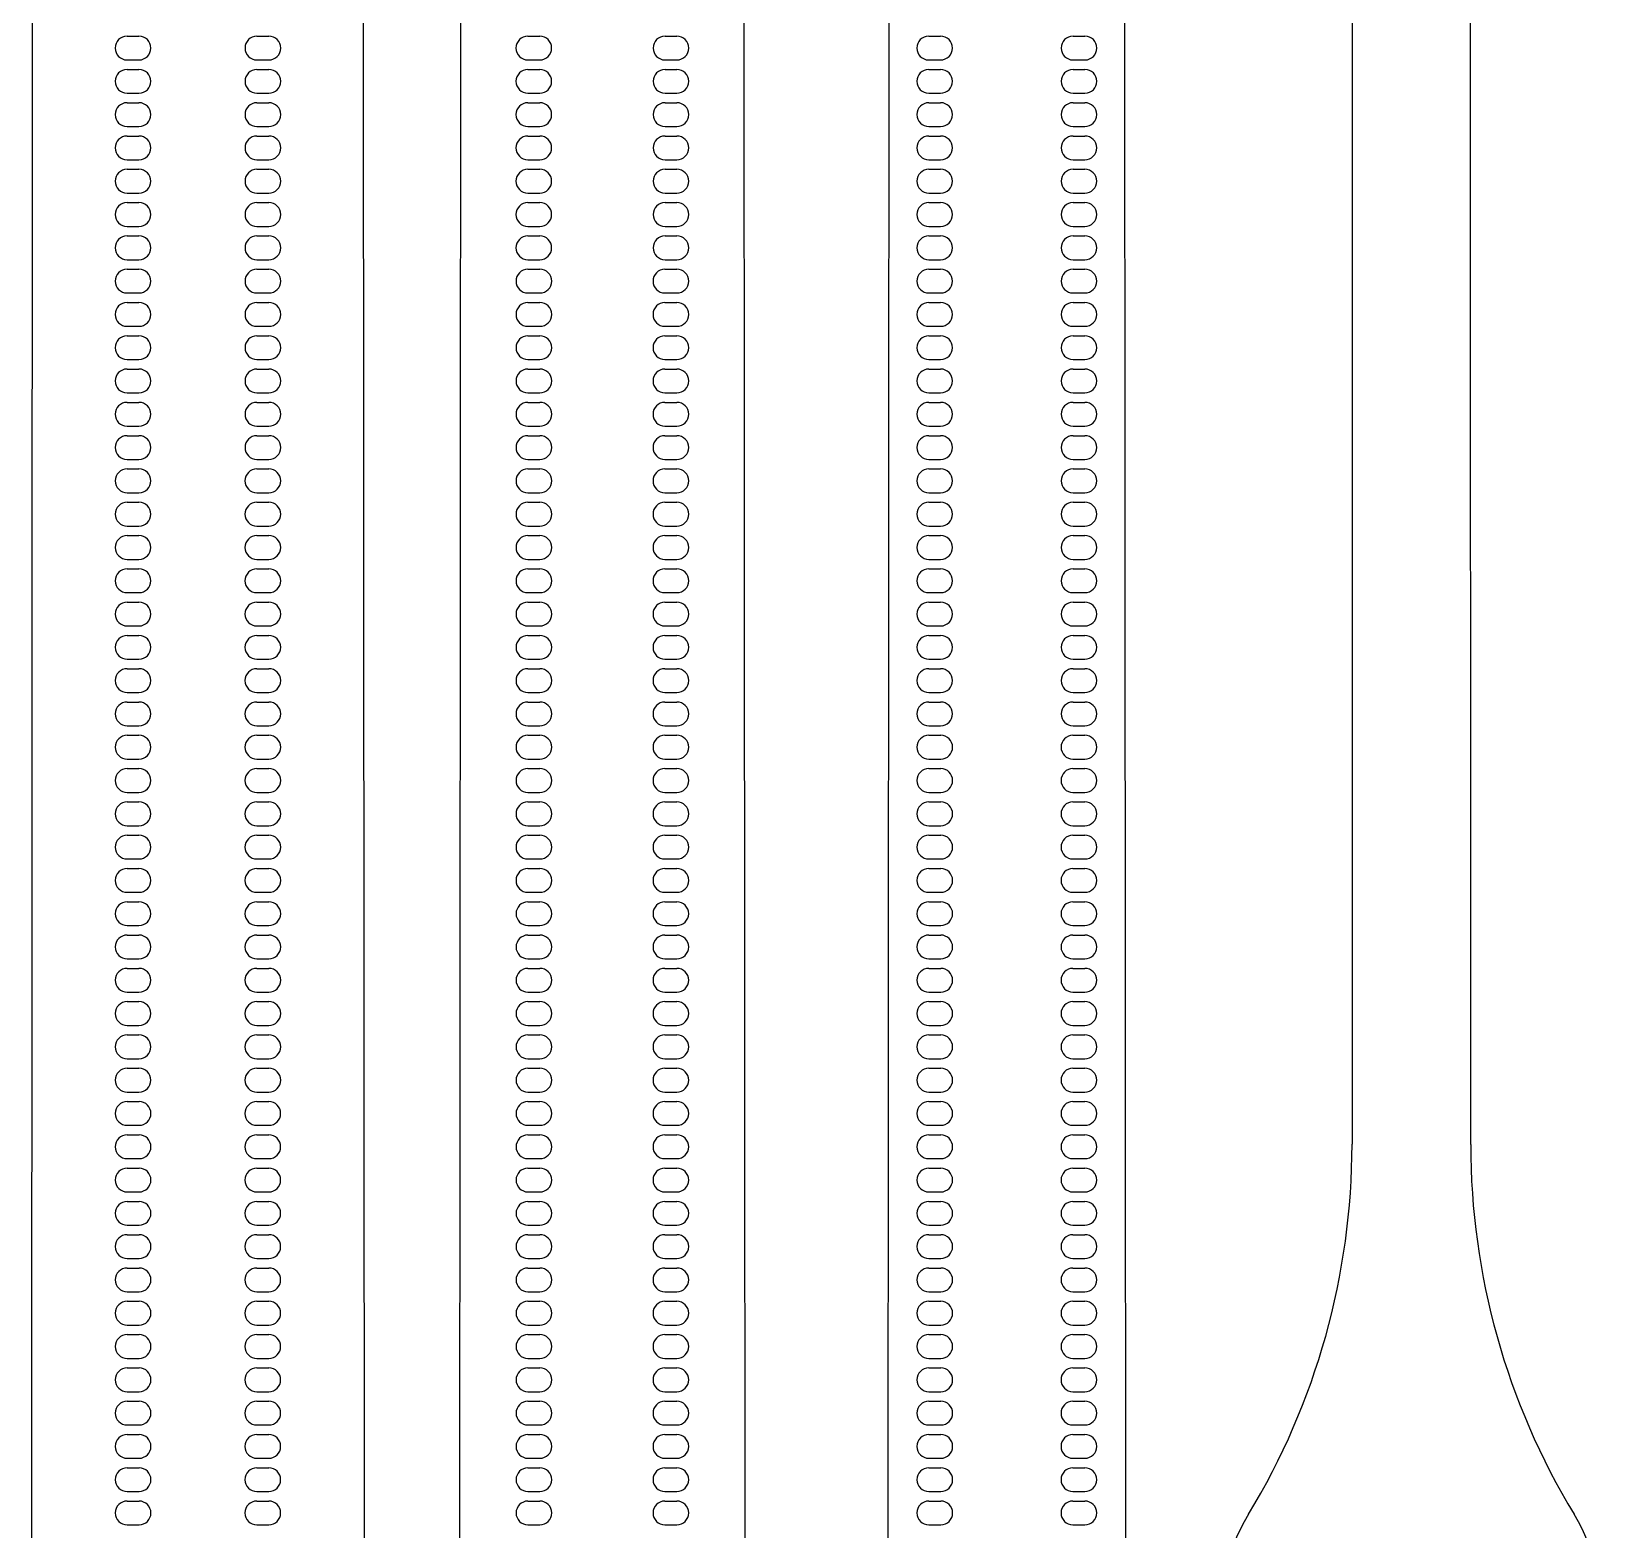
# Model space of a CAD drawing. Header units: millimetres. Extents: x -12.5 to 12.5, y -37.5 to 37.5.
# Drawn here: x -2.9 to 0.4, y -24.825 to -21.675 of the extents above; entities that cross this region are included whole.
import ezdxf

# ---------------------------------------------------------------- set-up
doc = ezdxf.new("R2010")
doc.units = ezdxf.units.MM

msp = doc.modelspace()

# ---------------------------------------------------------------- linework, layer by layer
at = {"color": 7, "linetype": 'Continuous'}
for p, q in [((-2.875, 24), (-2.9, -25)), ((-2.2, -25), (-2.225, 24)), ((-1.975, 24), (-2, -25)), ((-1.4, -25), (-1.425, 24)), ((-1.075, 24), (-1.1, -25)), ((-0.6, -25), (-0.625, 24)), ((-0.1245, -21.36), (-0.1245, -24.0145)), ((0.1249, -24.0154), (0.1245, -21.36)), ((-2.699, -21.685), (-2.674, -21.685)), ((-2.426, -21.685), (-2.401, -21.685)), ((-1.8566, -21.685), (-1.8316, -21.685)), ((-1.5684, -21.685), (-1.5434, -21.685)), ((-1.0142, -21.685), (-0.9892, -21.685)), ((-0.7108, -21.685), (-0.6858, -21.685)), ((-2.699, -21.735), (-2.674, -21.735)), ((-2.426, -21.735), (-2.401, -21.735)), ((-1.8566, -21.735), (-1.8316, -21.735)), ((-1.5684, -21.735), (-1.5434, -21.735)), ((-1.0142, -21.735), (-0.9892, -21.735)), ((-0.7108, -21.735), (-0.6858, -21.735)), ((-2.699, -21.755), (-2.674, -21.755)), ((-2.426, -21.755), (-2.401, -21.755)), ((-1.8566, -21.755), (-1.8316, -21.755)), ((-1.5684, -21.755), (-1.5434, -21.755)), ((-1.0142, -21.755), (-0.9892, -21.755)), ((-0.7108, -21.755), (-0.6858, -21.755)), ((-2.699, -21.805), (-2.674, -21.805)), ((-2.426, -21.805), (-2.401, -21.805)), ((-1.8566, -21.805), (-1.8316, -21.805)), ((-1.5684, -21.805), (-1.5434, -21.805)), ((-1.0142, -21.805), (-0.9892, -21.805)), ((-0.7108, -21.805), (-0.6858, -21.805)), ((-2.699, -21.825), (-2.674, -21.825)), ((-2.426, -21.825), (-2.401, -21.825)), ((-1.8566, -21.825), (-1.8316, -21.825)), ((-1.5684, -21.825), (-1.5434, -21.825)), ((-1.0141, -21.825), (-0.9891, -21.825)), ((-0.7109, -21.825), (-0.6859, -21.825)), ((-2.699, -21.875), (-2.674, -21.875)), ((-2.426, -21.875), (-2.401, -21.875)), ((-1.8566, -21.875), (-1.8316, -21.875)), ((-1.5684, -21.875), (-1.5434, -21.875)), ((-1.0141, -21.875), (-0.9891, -21.875)), ((-0.7109, -21.875), (-0.6859, -21.875)), ((-2.699, -21.895), (-2.674, -21.895)), ((-2.426, -21.895), (-2.401, -21.895)), ((-1.8566, -21.895), (-1.8316, -21.895)), ((-1.5684, -21.895), (-1.5434, -21.895)), ((-1.0141, -21.895), (-0.9891, -21.895)), ((-0.7109, -21.895), (-0.6859, -21.895)), ((-2.699, -21.945), (-2.674, -21.945)), ((-2.699, -21.965), (-2.674, -21.965)), ((-2.426, -21.945), (-2.401, -21.945)), ((-2.426, -21.965), (-2.401, -21.965)), ((-1.8566, -21.945), (-1.8316, -21.945)), ((-1.8566, -21.965), (-1.8316, -21.965)), ((-1.5684, -21.945), (-1.5434, -21.945)), ((-1.5684, -21.965), (-1.5434, -21.965)), ((-1.0141, -21.945), (-0.9891, -21.945)), ((-1.0141, -21.965), (-0.9891, -21.965)), ((-0.7109, -21.945), (-0.6859, -21.945)), ((-0.7109, -21.965), (-0.6859, -21.965)), ((-2.699, -22.015), (-2.674, -22.015)), ((-2.699, -22.035), (-2.674, -22.035)), ((-2.426, -22.015), (-2.401, -22.015)), ((-2.426, -22.035), (-2.401, -22.035)), ((-1.8566, -22.015), (-1.8316, -22.015)), ((-1.8566, -22.035), (-1.8316, -22.035)), ((-1.5684, -22.015), (-1.5434, -22.015)), ((-1.5684, -22.035), (-1.5434, -22.035)), ((-1.0141, -22.015), (-0.9891, -22.015)), ((-1.0141, -22.035), (-0.9891, -22.035)), ((-0.7109, -22.015), (-0.6859, -22.015)), ((-0.7109, -22.035), (-0.6859, -22.035)), ((-2.699, -22.085), (-2.674, -22.085)), ((-2.699, -22.105), (-2.674, -22.105)), ((-2.426, -22.085), (-2.401, -22.085)), ((-2.426, -22.105), (-2.401, -22.105)), ((-1.8566, -22.085), (-1.8316, -22.085)), ((-1.8566, -22.105), (-1.8316, -22.105)), ((-1.5684, -22.085), (-1.5434, -22.085)), ((-1.5684, -22.105), (-1.5434, -22.105)), ((-1.0141, -22.085), (-0.9891, -22.085)), ((-1.0141, -22.105), (-0.9891, -22.105)), ((-0.7109, -22.085), (-0.6859, -22.085)), ((-0.7109, -22.105), (-0.6859, -22.105)), ((-2.699, -22.155), (-2.674, -22.155)), ((-2.699, -22.175), (-2.674, -22.175)), ((-2.426, -22.155), (-2.401, -22.155)), ((-2.426, -22.175), (-2.401, -22.175)), ((-1.8566, -22.155), (-1.8316, -22.155)), ((-1.8565, -22.175), (-1.8315, -22.175)), ((-1.5685, -22.175), (-1.5435, -22.175)), ((-1.5684, -22.155), (-1.5434, -22.155)), ((-1.0141, -22.155), (-0.9891, -22.155)), ((-1.0141, -22.175), (-0.9891, -22.175)), ((-0.7109, -22.155), (-0.6859, -22.155)), ((-0.7109, -22.175), (-0.6859, -22.175)), ((-2.699, -22.225), (-2.674, -22.225)), ((-2.426, -22.225), (-2.401, -22.225)), ((-1.8565, -22.225), (-1.8315, -22.225)), ((-1.5685, -22.225), (-1.5435, -22.225)), ((-1.0141, -22.225), (-0.9891, -22.225)), ((-0.7109, -22.225), (-0.6859, -22.225)), ((-2.699, -22.245), (-2.674, -22.245)), ((-2.426, -22.245), (-2.401, -22.245)), ((-1.8565, -22.245), (-1.8315, -22.245)), ((-1.5685, -22.245), (-1.5435, -22.245)), ((-1.0141, -22.245), (-0.9891, -22.245)), ((-0.7109, -22.245), (-0.6859, -22.245)), ((-2.699, -22.295), (-2.674, -22.295)), ((-2.426, -22.295), (-2.401, -22.295)), ((-1.8565, -22.295), (-1.8315, -22.295)), ((-1.5685, -22.295), (-1.5435, -22.295)), ((-1.0141, -22.295), (-0.9891, -22.295)), ((-0.7109, -22.295), (-0.6859, -22.295)), ((-2.699, -22.315), (-2.674, -22.315)), ((-2.426, -22.315), (-2.401, -22.315)), ((-1.8565, -22.315), (-1.8315, -22.315)), ((-1.5685, -22.315), (-1.5435, -22.315)), ((-1.0141, -22.315), (-0.9891, -22.315)), ((-0.7109, -22.315), (-0.6859, -22.315)), ((-2.699, -22.365), (-2.674, -22.365)), ((-2.426, -22.365), (-2.401, -22.365)), ((-1.8565, -22.365), (-1.8315, -22.365)), ((-1.5685, -22.365), (-1.5435, -22.365)), ((-1.0141, -22.365), (-0.9891, -22.365)), ((-0.7109, -22.365), (-0.6859, -22.365)), ((-2.699, -22.385), (-2.674, -22.385)), ((-2.426, -22.385), (-2.401, -22.385)), ((-1.8565, -22.385), (-1.8315, -22.385)), ((-1.5685, -22.385), (-1.5435, -22.385)), ((-1.0141, -22.385), (-0.9891, -22.385)), ((-0.7109, -22.385), (-0.6859, -22.385)), ((-2.699, -22.435), (-2.674, -22.435)), ((-2.426, -22.435), (-2.401, -22.435)), ((-1.8565, -22.435), (-1.8315, -22.435)), ((-1.5685, -22.435), (-1.5435, -22.435)), ((-1.0141, -22.435), (-0.9891, -22.435)), ((-0.7109, -22.435), (-0.6859, -22.435)), ((-2.699, -22.455), (-2.674, -22.455)), ((-2.426, -22.455), (-2.401, -22.455)), ((-1.8565, -22.455), (-1.8315, -22.455)), ((-1.5685, -22.455), (-1.5435, -22.455)), ((-1.0141, -22.455), (-0.9891, -22.455)), ((-0.7109, -22.455), (-0.6859, -22.455)), ((-2.699, -22.505), (-2.674, -22.505)), ((-2.426, -22.505), (-2.401, -22.505)), ((-1.8565, -22.505), (-1.8315, -22.505)), ((-1.5685, -22.505), (-1.5435, -22.505)), ((-1.0141, -22.505), (-0.9891, -22.505)), ((-0.7109, -22.505), (-0.6859, -22.505)), ((-2.699, -22.525), (-2.674, -22.525)), ((-2.426, -22.525), (-2.401, -22.525)), ((-1.8565, -22.525), (-1.8315, -22.525)), ((-1.5685, -22.525), (-1.5435, -22.525)), ((-1.0141, -22.525), (-0.9891, -22.525)), ((-0.7109, -22.525), (-0.6859, -22.525)), ((-2.699, -22.575), (-2.674, -22.575)), ((-2.6989, -22.595), (-2.6739, -22.595)), ((-2.4261, -22.595), (-2.4011, -22.595)), ((-2.426, -22.575), (-2.401, -22.575)), ((-1.8565, -22.575), (-1.8315, -22.575)), ((-1.8565, -22.595), (-1.8315, -22.595)), ((-1.5685, -22.575), (-1.5435, -22.575)), ((-1.5685, -22.595), (-1.5435, -22.595)), ((-1.0141, -22.575), (-0.9891, -22.575)), ((-1.0141, -22.595), (-0.9891, -22.595)), ((-0.7109, -22.575), (-0.6859, -22.575)), ((-0.7109, -22.595), (-0.6859, -22.595)), ((-2.6989, -22.645), (-2.6739, -22.645)), ((-2.6989, -22.665), (-2.6739, -22.665)), ((-2.4261, -22.645), (-2.4011, -22.645)), ((-2.4261, -22.665), (-2.4011, -22.665)), ((-1.8565, -22.645), (-1.8315, -22.645)), ((-1.8565, -22.665), (-1.8315, -22.665)), ((-1.5685, -22.645), (-1.5435, -22.645)), ((-1.5685, -22.665), (-1.5435, -22.665)), ((-1.0141, -22.645), (-0.9891, -22.645)), ((-1.0141, -22.665), (-0.9891, -22.665)), ((-0.7109, -22.645), (-0.6859, -22.645)), ((-0.7109, -22.665), (-0.6859, -22.665)), ((-2.6989, -22.715), (-2.6739, -22.715)), ((-2.6989, -22.735), (-2.6739, -22.735)), ((-2.4261, -22.715), (-2.4011, -22.715)), ((-2.4261, -22.735), (-2.4011, -22.735)), ((-1.8565, -22.715), (-1.8315, -22.715)), ((-1.8565, -22.735), (-1.8315, -22.735)), ((-1.5685, -22.715), (-1.5435, -22.715)), ((-1.5685, -22.735), (-1.5435, -22.735)), ((-1.0141, -22.715), (-0.9891, -22.715)), ((-1.0141, -22.735), (-0.9891, -22.735)), ((-0.7109, -22.715), (-0.6859, -22.715)), ((-0.7109, -22.735), (-0.6859, -22.735)), ((-2.6989, -22.785), (-2.6739, -22.785)), ((-2.4261, -22.785), (-2.4011, -22.785)), ((-1.8565, -22.785), (-1.8315, -22.785)), ((-1.5685, -22.785), (-1.5435, -22.785)), ((-1.0141, -22.785), (-0.9891, -22.785)), ((-0.7109, -22.785), (-0.6859, -22.785)), ((-2.6989, -22.805), (-2.6739, -22.805)), ((-2.4261, -22.805), (-2.4011, -22.805)), ((-1.8565, -22.805), (-1.8315, -22.805)), ((-1.5685, -22.805), (-1.5435, -22.805)), ((-1.0141, -22.805), (-0.9891, -22.805)), ((-0.7109, -22.805), (-0.6859, -22.805)), ((-2.6989, -22.855), (-2.6739, -22.855)), ((-2.4261, -22.855), (-2.4011, -22.855)), ((-1.8565, -22.855), (-1.8315, -22.855)), ((-1.5685, -22.855), (-1.5435, -22.855)), ((-1.0141, -22.855), (-0.9891, -22.855)), ((-0.7109, -22.855), (-0.6859, -22.855)), ((-2.6989, -22.875), (-2.6739, -22.875)), ((-2.4261, -22.875), (-2.4011, -22.875)), ((-1.8565, -22.875), (-1.8315, -22.875)), ((-1.5685, -22.875), (-1.5435, -22.875)), ((-1.0141, -22.875), (-0.9891, -22.875)), ((-0.7109, -22.875), (-0.6859, -22.875)), ((-2.6989, -22.925), (-2.6739, -22.925)), ((-2.4261, -22.925), (-2.4011, -22.925)), ((-1.8565, -22.925), (-1.8315, -22.925)), ((-1.5685, -22.925), (-1.5435, -22.925)), ((-1.0141, -22.925), (-0.9891, -22.925)), ((-0.7109, -22.925), (-0.6859, -22.925)), ((-2.6989, -22.945), (-2.6739, -22.945)), ((-2.4261, -22.945), (-2.4011, -22.945)), ((-1.8565, -22.945), (-1.8315, -22.945)), ((-1.5685, -22.945), (-1.5435, -22.945)), ((-1.0141, -22.945), (-0.9891, -22.945)), ((-0.7109, -22.945), (-0.6859, -22.945)), ((-2.6989, -22.995), (-2.6739, -22.995)), ((-2.4261, -22.995), (-2.4011, -22.995)), ((-1.8565, -22.995), (-1.8315, -22.995)), ((-1.5685, -22.995), (-1.5435, -22.995)), ((-1.0141, -22.995), (-0.9891, -22.995)), ((-0.7109, -22.995), (-0.6859, -22.995)), ((-2.6989, -23.015), (-2.6739, -23.015)), ((-2.4261, -23.015), (-2.4011, -23.015)), ((-1.8565, -23.015), (-1.8315, -23.015)), ((-1.5685, -23.015), (-1.5435, -23.015)), ((-1.0141, -23.015), (-0.9891, -23.015)), ((-0.7109, -23.015), (-0.6859, -23.015)), ((-2.6989, -23.065), (-2.6739, -23.065)), ((-2.4261, -23.065), (-2.4011, -23.065)), ((-1.8565, -23.065), (-1.8315, -23.065)), ((-1.5685, -23.065), (-1.5435, -23.065)), ((-1.0141, -23.065), (-0.9891, -23.065)), ((-0.7109, -23.065), (-0.6859, -23.065)), ((-2.6989, -23.085), (-2.6739, -23.085)), ((-2.4261, -23.085), (-2.4011, -23.085)), ((-1.8565, -23.085), (-1.8315, -23.085)), ((-1.5685, -23.085), (-1.5435, -23.085)), ((-1.0141, -23.085), (-0.9891, -23.085)), ((-0.7109, -23.085), (-0.6859, -23.085)), ((-2.6989, -23.135), (-2.6739, -23.135)), ((-2.6989, -23.155), (-2.6739, -23.155)), ((-2.4261, -23.135), (-2.4011, -23.135)), ((-2.4261, -23.155), (-2.4011, -23.155)), ((-1.8565, -23.135), (-1.8315, -23.135)), ((-1.8565, -23.155), (-1.8315, -23.155)), ((-1.5685, -23.135), (-1.5435, -23.135)), ((-1.5685, -23.155), (-1.5435, -23.155)), ((-1.0141, -23.135), (-0.9891, -23.135)), ((-1.014, -23.155), (-0.989, -23.155)), ((-0.711, -23.155), (-0.686, -23.155)), ((-0.7109, -23.135), (-0.6859, -23.135)), ((-2.6989, -23.205), (-2.6739, -23.205)), ((-2.6989, -23.225), (-2.6739, -23.225)), ((-2.4261, -23.205), (-2.4011, -23.205)), ((-2.4261, -23.225), (-2.4011, -23.225)), ((-1.8565, -23.205), (-1.8315, -23.205)), ((-1.8565, -23.225), (-1.8315, -23.225)), ((-1.5685, -23.205), (-1.5435, -23.205)), ((-1.5685, -23.225), (-1.5435, -23.225)), ((-1.014, -23.205), (-0.989, -23.205)), ((-1.014, -23.225), (-0.989, -23.225)), ((-0.711, -23.205), (-0.686, -23.205)), ((-0.711, -23.225), (-0.686, -23.225)), ((-2.6989, -23.275), (-2.6739, -23.275)), ((-2.6989, -23.295), (-2.6739, -23.295)), ((-2.4261, -23.275), (-2.4011, -23.275)), ((-2.4261, -23.295), (-2.4011, -23.295)), ((-1.8565, -23.275), (-1.8315, -23.275)), ((-1.8565, -23.295), (-1.8315, -23.295)), ((-1.5685, -23.275), (-1.5435, -23.275)), ((-1.5685, -23.295), (-1.5435, -23.295)), ((-1.014, -23.275), (-0.989, -23.275)), ((-1.014, -23.295), (-0.989, -23.295)), ((-0.711, -23.275), (-0.686, -23.275)), ((-0.711, -23.295), (-0.686, -23.295)), ((-2.6989, -23.345), (-2.6739, -23.345)), ((-2.4261, -23.345), (-2.4011, -23.345)), ((-1.8565, -23.345), (-1.8315, -23.345)), ((-1.5685, -23.345), (-1.5435, -23.345)), ((-1.014, -23.345), (-0.989, -23.345)), ((-0.711, -23.345), (-0.686, -23.345)), ((-2.6989, -23.365), (-2.6739, -23.365)), ((-2.4261, -23.365), (-2.4011, -23.365)), ((-1.8565, -23.365), (-1.8315, -23.365)), ((-1.5685, -23.365), (-1.5435, -23.365)), ((-1.014, -23.365), (-0.989, -23.365)), ((-0.711, -23.365), (-0.686, -23.365)), ((-2.6989, -23.415), (-2.6739, -23.415)), ((-2.4261, -23.415), (-2.4011, -23.415)), ((-1.8565, -23.415), (-1.8315, -23.415)), ((-1.5685, -23.415), (-1.5435, -23.415)), ((-1.014, -23.415), (-0.989, -23.415)), ((-0.711, -23.415), (-0.686, -23.415)), ((-2.6989, -23.435), (-2.6739, -23.435)), ((-2.4261, -23.435), (-2.4011, -23.435)), ((-1.8565, -23.435), (-1.8315, -23.435)), ((-1.5685, -23.435), (-1.5435, -23.435)), ((-1.014, -23.435), (-0.989, -23.435)), ((-0.711, -23.435), (-0.686, -23.435)), ((-2.6989, -23.485), (-2.6739, -23.485)), ((-2.4261, -23.485), (-2.4011, -23.485)), ((-1.8565, -23.485), (-1.8315, -23.485)), ((-1.5685, -23.485), (-1.5435, -23.485)), ((-1.014, -23.485), (-0.989, -23.485)), ((-0.711, -23.485), (-0.686, -23.485)), ((-2.6989, -23.505), (-2.6739, -23.505)), ((-2.4261, -23.505), (-2.4011, -23.505)), ((-1.8564, -23.505), (-1.8314, -23.505)), ((-1.5686, -23.505), (-1.5436, -23.505)), ((-1.014, -23.505), (-0.989, -23.505)), ((-0.711, -23.505), (-0.686, -23.505)), ((-2.6989, -23.555), (-2.6739, -23.555)), ((-2.4261, -23.555), (-2.4011, -23.555)), ((-1.8564, -23.555), (-1.8314, -23.555)), ((-1.5686, -23.555), (-1.5436, -23.555)), ((-1.014, -23.555), (-0.989, -23.555)), ((-0.711, -23.555), (-0.686, -23.555)), ((-2.6989, -23.575), (-2.6739, -23.575)), ((-2.4261, -23.575), (-2.4011, -23.575)), ((-1.8564, -23.575), (-1.8314, -23.575)), ((-1.5686, -23.575), (-1.5436, -23.575)), ((-1.014, -23.575), (-0.989, -23.575)), ((-0.711, -23.575), (-0.686, -23.575)), ((-2.6989, -23.625), (-2.6739, -23.625)), ((-2.4261, -23.625), (-2.4011, -23.625)), ((-1.8564, -23.625), (-1.8314, -23.625)), ((-1.5686, -23.625), (-1.5436, -23.625)), ((-1.014, -23.625), (-0.989, -23.625)), ((-0.711, -23.625), (-0.686, -23.625)), ((-2.6989, -23.645), (-2.6739, -23.645)), ((-2.4261, -23.645), (-2.4011, -23.645)), ((-1.8564, -23.645), (-1.8314, -23.645)), ((-1.5686, -23.645), (-1.5436, -23.645)), ((-1.014, -23.645), (-0.989, -23.645)), ((-0.711, -23.645), (-0.686, -23.645)), ((-2.6989, -23.695), (-2.6739, -23.695)), ((-2.6989, -23.715), (-2.6739, -23.715)), ((-2.4261, -23.695), (-2.4011, -23.695)), ((-2.4261, -23.715), (-2.4011, -23.715)), ((-1.8564, -23.695), (-1.8314, -23.695)), ((-1.8564, -23.715), (-1.8314, -23.715)), ((-1.5686, -23.695), (-1.5436, -23.695)), ((-1.5686, -23.715), (-1.5436, -23.715)), ((-1.014, -23.695), (-0.989, -23.695)), ((-1.014, -23.715), (-0.989, -23.715)), ((-0.711, -23.695), (-0.686, -23.695)), ((-0.711, -23.715), (-0.686, -23.715)), ((-2.6989, -23.765), (-2.6739, -23.765)), ((-2.6989, -23.785), (-2.6739, -23.785)), ((-2.4261, -23.765), (-2.4011, -23.765)), ((-2.4261, -23.785), (-2.4011, -23.785)), ((-1.8564, -23.765), (-1.8314, -23.765)), ((-1.8564, -23.785), (-1.8314, -23.785)), ((-1.5686, -23.765), (-1.5436, -23.765)), ((-1.5686, -23.785), (-1.5436, -23.785)), ((-1.014, -23.765), (-0.989, -23.765)), ((-1.014, -23.785), (-0.989, -23.785)), ((-0.711, -23.765), (-0.686, -23.765)), ((-0.711, -23.785), (-0.686, -23.785)), ((-2.6989, -23.835), (-2.6739, -23.835)), ((-2.6989, -23.855), (-2.6739, -23.855)), ((-2.4261, -23.835), (-2.4011, -23.835)), ((-2.4261, -23.855), (-2.4011, -23.855)), ((-1.8564, -23.835), (-1.8314, -23.835)), ((-1.8564, -23.855), (-1.8314, -23.855)), ((-1.5686, -23.835), (-1.5436, -23.835)), ((-1.5686, -23.855), (-1.5436, -23.855)), ((-1.014, -23.835), (-0.989, -23.835)), ((-1.014, -23.855), (-0.989, -23.855)), ((-0.711, -23.835), (-0.686, -23.835)), ((-0.711, -23.855), (-0.686, -23.855)), ((-2.6989, -23.905), (-2.6739, -23.905)), ((-2.4261, -23.905), (-2.4011, -23.905)), ((-1.8564, -23.905), (-1.8314, -23.905)), ((-1.5686, -23.905), (-1.5436, -23.905)), ((-1.014, -23.905), (-0.989, -23.905)), ((-0.711, -23.905), (-0.686, -23.905)), ((-2.6988, -23.925), (-2.6738, -23.925)), ((-2.4262, -23.925), (-2.4012, -23.925)), ((-1.8564, -23.925), (-1.8314, -23.925)), ((-1.5686, -23.925), (-1.5436, -23.925)), ((-1.014, -23.925), (-0.989, -23.925)), ((-0.711, -23.925), (-0.686, -23.925)), ((-2.6988, -23.975), (-2.6738, -23.975)), ((-2.4262, -23.975), (-2.4012, -23.975)), ((-1.8564, -23.975), (-1.8314, -23.975)), ((-1.5686, -23.975), (-1.5436, -23.975)), ((-1.014, -23.975), (-0.989, -23.975)), ((-0.711, -23.975), (-0.686, -23.975)), ((-2.6988, -23.995), (-2.6738, -23.995)), ((-2.4262, -23.995), (-2.4012, -23.995)), ((-1.8564, -23.995), (-1.8314, -23.995)), ((-1.5686, -23.995), (-1.5436, -23.995)), ((-1.014, -23.995), (-0.989, -23.995)), ((-0.711, -23.995), (-0.686, -23.995)), ((-2.6988, -24.045), (-2.6738, -24.045)), ((-2.4262, -24.045), (-2.4012, -24.045)), ((-1.8564, -24.045), (-1.8314, -24.045)), ((-1.5686, -24.045), (-1.5436, -24.045)), ((-1.014, -24.045), (-0.989, -24.045)), ((-0.711, -24.045), (-0.686, -24.045)), ((-2.6988, -24.065), (-2.6738, -24.065)), ((-2.4262, -24.065), (-2.4012, -24.065)), ((-1.8564, -24.065), (-1.8314, -24.065)), ((-1.5686, -24.065), (-1.5436, -24.065)), ((-1.014, -24.065), (-0.989, -24.065)), ((-0.711, -24.065), (-0.686, -24.065)), ((-2.6988, -24.115), (-2.6738, -24.115)), ((-2.4262, -24.115), (-2.4012, -24.115)), ((-1.8564, -24.115), (-1.8314, -24.115)), ((-1.5686, -24.115), (-1.5436, -24.115)), ((-1.014, -24.115), (-0.989, -24.115)), ((-0.711, -24.115), (-0.686, -24.115)), ((-2.6988, -24.135), (-2.6738, -24.135)), ((-2.4262, -24.135), (-2.4012, -24.135)), ((-1.8564, -24.135), (-1.8314, -24.135)), ((-1.5686, -24.135), (-1.5436, -24.135)), ((-1.014, -24.135), (-0.989, -24.135)), ((-0.711, -24.135), (-0.686, -24.135)), ((-2.6988, -24.185), (-2.6738, -24.185)), ((-2.4262, -24.185), (-2.4012, -24.185)), ((-1.8564, -24.185), (-1.8314, -24.185)), ((-1.5686, -24.185), (-1.5436, -24.185)), ((-1.014, -24.185), (-0.989, -24.185)), ((-0.711, -24.185), (-0.686, -24.185)), ((-2.6988, -24.205), (-2.6738, -24.205)), ((-2.4262, -24.205), (-2.4012, -24.205)), ((-1.8564, -24.205), (-1.8314, -24.205)), ((-1.5686, -24.205), (-1.5436, -24.205)), ((-1.014, -24.205), (-0.989, -24.205)), ((-0.711, -24.205), (-0.686, -24.205)), ((-2.6988, -24.255), (-2.6738, -24.255)), ((-2.6988, -24.275), (-2.6738, -24.275)), ((-2.4262, -24.255), (-2.4012, -24.255)), ((-2.4262, -24.275), (-2.4012, -24.275)), ((-1.8564, -24.255), (-1.8314, -24.255)), ((-1.8564, -24.275), (-1.8314, -24.275)), ((-1.5686, -24.255), (-1.5436, -24.255)), ((-1.5686, -24.275), (-1.5436, -24.275)), ((-1.014, -24.255), (-0.989, -24.255)), ((-1.014, -24.275), (-0.989, -24.275)), ((-0.711, -24.255), (-0.686, -24.255)), ((-0.711, -24.275), (-0.686, -24.275)), ((-2.6988, -24.325), (-2.6738, -24.325)), ((-2.6988, -24.345), (-2.6738, -24.345)), ((-2.4262, -24.325), (-2.4012, -24.325)), ((-2.4262, -24.345), (-2.4012, -24.345)), ((-1.8564, -24.325), (-1.8314, -24.325)), ((-1.8564, -24.345), (-1.8314, -24.345)), ((-1.5686, -24.325), (-1.5436, -24.325)), ((-1.5686, -24.345), (-1.5436, -24.345)), ((-1.014, -24.325), (-0.989, -24.325)), ((-1.014, -24.345), (-0.989, -24.345)), ((-0.711, -24.325), (-0.686, -24.325)), ((-0.711, -24.345), (-0.686, -24.345)), ((-2.6988, -24.395), (-2.6738, -24.395)), ((-2.6988, -24.415), (-2.6738, -24.415)), ((-2.4262, -24.395), (-2.4012, -24.395)), ((-2.4262, -24.415), (-2.4012, -24.415)), ((-1.8564, -24.395), (-1.8314, -24.395)), ((-1.8564, -24.415), (-1.8314, -24.415)), ((-1.5686, -24.395), (-1.5436, -24.395)), ((-1.5686, -24.415), (-1.5436, -24.415)), ((-1.014, -24.395), (-0.989, -24.395)), ((-1.014, -24.415), (-0.989, -24.415)), ((-0.711, -24.395), (-0.686, -24.395)), ((-0.711, -24.415), (-0.686, -24.415)), ((-2.6988, -24.465), (-2.6738, -24.465)), ((-2.6988, -24.485), (-2.6738, -24.485)), ((-2.4262, -24.465), (-2.4012, -24.465)), ((-2.4262, -24.485), (-2.4012, -24.485)), ((-1.8564, -24.465), (-1.8314, -24.465)), ((-1.8564, -24.485), (-1.8314, -24.485)), ((-1.5686, -24.465), (-1.5436, -24.465)), ((-1.5686, -24.485), (-1.5436, -24.485)), ((-1.014, -24.465), (-0.989, -24.465)), ((-1.0139, -24.485), (-0.9889, -24.485)), ((-0.7111, -24.485), (-0.6861, -24.485)), ((-0.711, -24.465), (-0.686, -24.465)), ((-2.6988, -24.535), (-2.6738, -24.535)), ((-2.4262, -24.535), (-2.4012, -24.535)), ((-1.8564, -24.535), (-1.8314, -24.535)), ((-1.5686, -24.535), (-1.5436, -24.535)), ((-1.0139, -24.535), (-0.9889, -24.535)), ((-0.7111, -24.535), (-0.6861, -24.535)), ((-2.6988, -24.555), (-2.6738, -24.555)), ((-2.4262, -24.555), (-2.4012, -24.555)), ((-1.8564, -24.555), (-1.8314, -24.555)), ((-1.5686, -24.555), (-1.5436, -24.555)), ((-1.0139, -24.555), (-0.9889, -24.555)), ((-0.7111, -24.555), (-0.6861, -24.555)), ((-2.6988, -24.605), (-2.6738, -24.605)), ((-2.4262, -24.605), (-2.4012, -24.605)), ((-1.8564, -24.605), (-1.8314, -24.605)), ((-1.5686, -24.605), (-1.5436, -24.605)), ((-1.0139, -24.605), (-0.9889, -24.605)), ((-0.7111, -24.605), (-0.6861, -24.605)), ((-2.6988, -24.625), (-2.6738, -24.625)), ((-2.4262, -24.625), (-2.4012, -24.625)), ((-1.8564, -24.625), (-1.8314, -24.625)), ((-1.5686, -24.625), (-1.5436, -24.625)), ((-1.0139, -24.625), (-0.9889, -24.625)), ((-0.7111, -24.625), (-0.6861, -24.625)), ((-2.6988, -24.675), (-2.6738, -24.675)), ((-2.4262, -24.675), (-2.4012, -24.675)), ((-1.8564, -24.675), (-1.8314, -24.675)), ((-1.5686, -24.675), (-1.5436, -24.675)), ((-1.0139, -24.675), (-0.9889, -24.675)), ((-0.7111, -24.675), (-0.6861, -24.675)), ((-2.6988, -24.695), (-2.6738, -24.695)), ((-2.4262, -24.695), (-2.4012, -24.695)), ((-1.8564, -24.695), (-1.8314, -24.695)), ((-1.5686, -24.695), (-1.5436, -24.695)), ((-1.0139, -24.695), (-0.9889, -24.695)), ((-0.7111, -24.695), (-0.6861, -24.695)), ((-2.6988, -24.745), (-2.6738, -24.745)), ((-2.4262, -24.745), (-2.4012, -24.745)), ((-1.8564, -24.745), (-1.8314, -24.745)), ((-1.5686, -24.745), (-1.5436, -24.745)), ((-1.0139, -24.745), (-0.9889, -24.745)), ((-0.7111, -24.745), (-0.6861, -24.745)), ((-2.6988, -24.765), (-2.6738, -24.765)), ((-2.4262, -24.765), (-2.4012, -24.765)), ((-1.8564, -24.765), (-1.8314, -24.765)), ((-1.5686, -24.765), (-1.5436, -24.765)), ((-1.0139, -24.765), (-0.9889, -24.765)), ((-0.7111, -24.765), (-0.6861, -24.765)), ((-2.6988, -24.815), (-2.6738, -24.815)), ((-2.4262, -24.815), (-2.4012, -24.815)), ((-1.8564, -24.815), (-1.8314, -24.815)), ((-1.5686, -24.815), (-1.5436, -24.815)), ((-1.0139, -24.815), (-0.9889, -24.815)), ((-0.7111, -24.815), (-0.6861, -24.815))]:
    msp.add_line(p, q, dxfattribs=at)
for centre, radius, start, end in [((-2.699, -21.71), 0.025, 90, 270), ((-2.674, -21.71), 0.025, 270, 90), ((-2.426, -21.71), 0.025, 90, 270), ((-2.401, -21.71), 0.025, 270, 90), ((-1.8566, -21.71), 0.025, 90, 270), ((-1.8316, -21.71), 0.025, 270, 90), ((-1.5684, -21.71), 0.025, 90, 270), ((-1.5434, -21.71), 0.025, 270, 90), ((-1.0142, -21.71), 0.025, 90, 270), ((-0.9892, -21.71), 0.025, 270, 90), ((-0.7108, -21.71), 0.025, 90, 270), ((-0.6858, -21.71), 0.025, 270, 90), ((-2.699, -21.78), 0.025, 90, 270), ((-2.674, -21.78), 0.025, 270, 90), ((-2.426, -21.78), 0.025, 90, 270), ((-2.401, -21.78), 0.025, 270, 90), ((-1.8566, -21.78), 0.025, 90, 270), ((-1.8316, -21.78), 0.025, 270, 90), ((-1.5684, -21.78), 0.025, 90, 270), ((-1.5434, -21.78), 0.025, 270, 90), ((-1.0142, -21.78), 0.025, 90, 270), ((-0.9892, -21.78), 0.025, 270, 90), ((-0.7108, -21.78), 0.025, 90, 270), ((-0.6858, -21.78), 0.025, 270, 90), ((-2.699, -21.85), 0.025, 90, 270), ((-2.674, -21.85), 0.025, 270, 90), ((-2.426, -21.85), 0.025, 90, 270), ((-2.401, -21.85), 0.025, 270, 90), ((-1.8566, -21.85), 0.025, 90, 270), ((-1.8316, -21.85), 0.025, 270, 90), ((-1.5684, -21.85), 0.025, 90, 270), ((-1.5434, -21.85), 0.025, 270, 90), ((-1.0141, -21.85), 0.025, 90, 270), ((-0.9891, -21.85), 0.025, 270, 90), ((-0.7109, -21.85), 0.025, 90, 270), ((-0.6859, -21.85), 0.025, 270, 90), ((-2.699, -21.92), 0.025, 90, 270), ((-2.674, -21.92), 0.025, 270, 90), ((-2.426, -21.92), 0.025, 90, 270), ((-2.401, -21.92), 0.025, 270, 90), ((-1.8566, -21.92), 0.025, 90, 270), ((-1.8316, -21.92), 0.025, 270, 90), ((-1.5684, -21.92), 0.025, 90, 270), ((-1.5434, -21.92), 0.025, 270, 90), ((-1.0141, -21.92), 0.025, 90, 270), ((-0.9891, -21.92), 0.025, 270, 90), ((-0.7109, -21.92), 0.025, 90, 270), ((-0.6859, -21.92), 0.025, 270, 90), ((-2.699, -21.99), 0.025, 90, 270), ((-2.674, -21.99), 0.025, 270, 90), ((-2.426, -21.99), 0.025, 90, 270), ((-2.401, -21.99), 0.025, 270, 90), ((-1.8566, -21.99), 0.025, 90, 270), ((-1.8316, -21.99), 0.025, 270, 90), ((-1.5684, -21.99), 0.025, 90, 270), ((-1.5434, -21.99), 0.025, 270, 90), ((-1.0141, -21.99), 0.025, 90, 270), ((-0.9891, -21.99), 0.025, 270, 90), ((-0.7109, -21.99), 0.025, 90, 270), ((-0.6859, -21.99), 0.025, 270, 90), ((-2.699, -22.06), 0.025, 90, 270), ((-2.674, -22.06), 0.025, 270, 90), ((-2.426, -22.06), 0.025, 90, 270), ((-2.401, -22.06), 0.025, 270, 90), ((-1.8566, -22.06), 0.025, 90, 270), ((-1.8316, -22.06), 0.025, 270, 90), ((-1.5684, -22.06), 0.025, 90, 270), ((-1.5434, -22.06), 0.025, 270, 90), ((-1.0141, -22.06), 0.025, 90, 270), ((-0.9891, -22.06), 0.025, 270, 90), ((-0.7109, -22.06), 0.025, 90, 270), ((-0.6859, -22.06), 0.025, 270, 90), ((-2.699, -22.13), 0.025, 90, 270), ((-2.674, -22.13), 0.025, 270, 90), ((-2.426, -22.13), 0.025, 90, 270), ((-2.401, -22.13), 0.025, 270, 90), ((-1.8566, -22.13), 0.025, 90, 270), ((-1.8316, -22.13), 0.025, 270, 90), ((-1.5684, -22.13), 0.025, 90, 270), ((-1.5434, -22.13), 0.025, 270, 90), ((-1.0141, -22.13), 0.025, 90, 270), ((-0.9891, -22.13), 0.025, 270, 90), ((-0.7109, -22.13), 0.025, 90, 270), ((-0.6859, -22.13), 0.025, 270, 90), ((-2.699, -22.2), 0.025, 90, 270), ((-2.674, -22.2), 0.025, 270, 90), ((-2.426, -22.2), 0.025, 90, 270), ((-2.401, -22.2), 0.025, 270, 90), ((-1.8565, -22.2), 0.025, 90, 270), ((-1.8315, -22.2), 0.025, 270, 90), ((-1.5685, -22.2), 0.025, 90, 270), ((-1.5435, -22.2), 0.025, 270, 90), ((-1.0141, -22.2), 0.025, 90, 270), ((-0.9891, -22.2), 0.025, 270, 90), ((-0.7109, -22.2), 0.025, 90, 270), ((-0.6859, -22.2), 0.025, 270, 90), ((-2.699, -22.27), 0.025, 90, 270), ((-2.674, -22.27), 0.025, 270, 90), ((-2.426, -22.27), 0.025, 90, 270), ((-2.401, -22.27), 0.025, 270, 90), ((-1.8565, -22.27), 0.025, 90, 270), ((-1.8315, -22.27), 0.025, 270, 90), ((-1.5685, -22.27), 0.025, 90, 270), ((-1.5435, -22.27), 0.025, 270, 90), ((-1.0141, -22.27), 0.025, 90, 270), ((-0.9891, -22.27), 0.025, 270, 90), ((-0.7109, -22.27), 0.025, 90, 270), ((-0.6859, -22.27), 0.025, 270, 90), ((-2.699, -22.34), 0.025, 90, 270), ((-2.674, -22.34), 0.025, 270, 90), ((-2.426, -22.34), 0.025, 90, 270), ((-2.401, -22.34), 0.025, 270, 90), ((-1.8565, -22.34), 0.025, 90, 270), ((-1.8315, -22.34), 0.025, 270, 90), ((-1.5685, -22.34), 0.025, 90, 270), ((-1.5435, -22.34), 0.025, 270, 90), ((-1.0141, -22.34), 0.025, 90, 270), ((-0.9891, -22.34), 0.025, 270, 90), ((-0.7109, -22.34), 0.025, 90, 270), ((-0.6859, -22.34), 0.025, 270, 90), ((-2.699, -22.41), 0.025, 90, 270), ((-2.674, -22.41), 0.025, 270, 90), ((-2.426, -22.41), 0.025, 90, 270), ((-2.401, -22.41), 0.025, 270, 90), ((-1.8565, -22.41), 0.025, 90, 270), ((-1.8315, -22.41), 0.025, 270, 90), ((-1.5685, -22.41), 0.025, 90, 270), ((-1.5435, -22.41), 0.025, 270, 90), ((-1.0141, -22.41), 0.025, 90, 270), ((-0.9891, -22.41), 0.025, 270, 90), ((-0.7109, -22.41), 0.025, 90, 270), ((-0.6859, -22.41), 0.025, 270, 90), ((-2.699, -22.48), 0.025, 90, 270), ((-2.674, -22.48), 0.025, 270, 90), ((-2.426, -22.48), 0.025, 90, 270), ((-2.401, -22.48), 0.025, 270, 90), ((-1.8565, -22.48), 0.025, 90, 270), ((-1.8315, -22.48), 0.025, 270, 90), ((-1.5685, -22.48), 0.025, 90, 270), ((-1.5435, -22.48), 0.025, 270, 90), ((-1.0141, -22.48), 0.025, 90, 270), ((-0.9891, -22.48), 0.025, 270, 90), ((-0.7109, -22.48), 0.025, 90, 270), ((-0.6859, -22.48), 0.025, 270, 90), ((-2.699, -22.55), 0.025, 90, 270), ((-2.674, -22.55), 0.025, 270, 90), ((-2.426, -22.55), 0.025, 90, 270), ((-2.401, -22.55), 0.025, 270, 90), ((-1.8565, -22.55), 0.025, 90, 270), ((-1.8315, -22.55), 0.025, 270, 90), ((-1.5685, -22.55), 0.025, 90, 270), ((-1.5435, -22.55), 0.025, 270, 90), ((-1.0141, -22.55), 0.025, 90, 270), ((-0.9891, -22.55), 0.025, 270, 90), ((-0.7109, -22.55), 0.025, 90, 270), ((-0.6859, -22.55), 0.025, 270, 90), ((-2.6989, -22.62), 0.025, 90, 270), ((-2.6739, -22.62), 0.025, 270, 90), ((-2.4261, -22.62), 0.025, 90, 270), ((-2.4011, -22.62), 0.025, 270, 90), ((-1.8565, -22.62), 0.025, 90, 270), ((-1.8315, -22.62), 0.025, 270, 90), ((-1.5685, -22.62), 0.025, 90, 270), ((-1.5435, -22.62), 0.025, 270, 90), ((-1.0141, -22.62), 0.025, 90, 270), ((-0.9891, -22.62), 0.025, 270, 90), ((-0.7109, -22.62), 0.025, 90, 270), ((-0.6859, -22.62), 0.025, 270, 90), ((-2.6989, -22.69), 0.025, 90, 270), ((-2.6739, -22.69), 0.025, 270, 90), ((-2.4261, -22.69), 0.025, 90, 270), ((-2.4011, -22.69), 0.025, 270, 90), ((-1.8565, -22.69), 0.025, 90, 270), ((-1.8315, -22.69), 0.025, 270, 90), ((-1.5685, -22.69), 0.025, 90, 270), ((-1.5435, -22.69), 0.025, 270, 90), ((-1.0141, -22.69), 0.025, 90, 270), ((-0.9891, -22.69), 0.025, 270, 90), ((-0.7109, -22.69), 0.025, 90, 270), ((-0.6859, -22.69), 0.025, 270, 90), ((-2.6989, -22.76), 0.025, 90, 270), ((-2.6739, -22.76), 0.025, 270, 90), ((-2.4261, -22.76), 0.025, 90, 270), ((-2.4011, -22.76), 0.025, 270, 90), ((-1.8565, -22.76), 0.025, 90, 270), ((-1.8315, -22.76), 0.025, 270, 90), ((-1.5685, -22.76), 0.025, 90, 270), ((-1.5435, -22.76), 0.025, 270, 90), ((-1.0141, -22.76), 0.025, 90, 270), ((-0.9891, -22.76), 0.025, 270, 90), ((-0.7109, -22.76), 0.025, 90, 270), ((-0.6859, -22.76), 0.025, 270, 90), ((-2.6989, -22.83), 0.025, 90, 270), ((-2.6739, -22.83), 0.025, 270, 90), ((-2.4261, -22.83), 0.025, 90, 270), ((-2.4011, -22.83), 0.025, 270, 90), ((-1.8565, -22.83), 0.025, 90, 270), ((-1.8315, -22.83), 0.025, 270, 90), ((-1.5685, -22.83), 0.025, 90, 270), ((-1.5435, -22.83), 0.025, 270, 90), ((-1.0141, -22.83), 0.025, 90, 270), ((-0.9891, -22.83), 0.025, 270, 90), ((-0.7109, -22.83), 0.025, 90, 270), ((-0.6859, -22.83), 0.025, 270, 90), ((-2.6989, -22.9), 0.025, 90, 270), ((-2.6739, -22.9), 0.025, 270, 90), ((-2.4261, -22.9), 0.025, 90, 270), ((-2.4011, -22.9), 0.025, 270, 90), ((-1.8565, -22.9), 0.025, 90, 270), ((-1.8315, -22.9), 0.025, 270, 90), ((-1.5685, -22.9), 0.025, 90, 270), ((-1.5435, -22.9), 0.025, 270, 90), ((-1.0141, -22.9), 0.025, 90, 270), ((-0.9891, -22.9), 0.025, 270, 90), ((-0.7109, -22.9), 0.025, 90, 270), ((-0.6859, -22.9), 0.025, 270, 90), ((-2.6989, -22.97), 0.025, 90, 270), ((-2.6739, -22.97), 0.025, 270, 90), ((-2.4261, -22.97), 0.025, 90, 270), ((-2.4011, -22.97), 0.025, 270, 90), ((-1.8565, -22.97), 0.025, 90, 270), ((-1.8315, -22.97), 0.025, 270, 90), ((-1.5685, -22.97), 0.025, 90, 270), ((-1.5435, -22.97), 0.025, 270, 90), ((-1.0141, -22.97), 0.025, 90, 270), ((-0.9891, -22.97), 0.025, 270, 90), ((-0.7109, -22.97), 0.025, 90, 270), ((-0.6859, -22.97), 0.025, 270, 90), ((-2.6989, -23.04), 0.025, 90, 270), ((-2.6739, -23.04), 0.025, 270, 90), ((-2.4261, -23.04), 0.025, 90, 270), ((-2.4011, -23.04), 0.025, 270, 90), ((-1.8565, -23.04), 0.025, 90, 270), ((-1.8315, -23.04), 0.025, 270, 90), ((-1.5685, -23.04), 0.025, 90, 270), ((-1.5435, -23.04), 0.025, 270, 90), ((-1.0141, -23.04), 0.025, 90, 270), ((-0.9891, -23.04), 0.025, 270, 90), ((-0.7109, -23.04), 0.025, 90, 270), ((-0.6859, -23.04), 0.025, 270, 90), ((-2.6989, -23.11), 0.025, 90, 270), ((-2.6739, -23.11), 0.025, 270, 90), ((-2.4261, -23.11), 0.025, 90, 270), ((-2.4011, -23.11), 0.025, 270, 90), ((-1.8565, -23.11), 0.025, 90, 270), ((-1.8315, -23.11), 0.025, 270, 90), ((-1.5685, -23.11), 0.025, 90, 270), ((-1.5435, -23.11), 0.025, 270, 90), ((-1.0141, -23.11), 0.025, 90, 270), ((-0.9891, -23.11), 0.025, 270, 90), ((-0.7109, -23.11), 0.025, 90, 270), ((-0.6859, -23.11), 0.025, 270, 90), ((-2.6989, -23.18), 0.025, 90, 270), ((-2.6739, -23.18), 0.025, 270, 90), ((-2.4261, -23.18), 0.025, 90, 270), ((-2.4011, -23.18), 0.025, 270, 90), ((-1.8565, -23.18), 0.025, 90, 270), ((-1.8315, -23.18), 0.025, 270, 90), ((-1.5685, -23.18), 0.025, 90, 270), ((-1.5435, -23.18), 0.025, 270, 90), ((-1.014, -23.18), 0.025, 90, 270), ((-0.989, -23.18), 0.025, 270, 90), ((-0.711, -23.18), 0.025, 90, 270), ((-0.686, -23.18), 0.025, 270, 90), ((-2.6989, -23.25), 0.025, 90, 270), ((-2.6739, -23.25), 0.025, 270, 90), ((-2.4261, -23.25), 0.025, 90, 270), ((-2.4011, -23.25), 0.025, 270, 90), ((-1.8565, -23.25), 0.025, 90, 270), ((-1.8315, -23.25), 0.025, 270, 90), ((-1.5685, -23.25), 0.025, 90, 270), ((-1.5435, -23.25), 0.025, 270, 90), ((-1.014, -23.25), 0.025, 90, 270), ((-0.989, -23.25), 0.025, 270, 90), ((-0.711, -23.25), 0.025, 90, 270), ((-0.686, -23.25), 0.025, 270, 90), ((-2.6989, -23.32), 0.025, 90, 270), ((-2.6739, -23.32), 0.025, 270, 90), ((-2.4261, -23.32), 0.025, 90, 270), ((-2.4011, -23.32), 0.025, 270, 90), ((-1.8565, -23.32), 0.025, 90, 270), ((-1.8315, -23.32), 0.025, 270, 90), ((-1.5685, -23.32), 0.025, 90, 270), ((-1.5435, -23.32), 0.025, 270, 90), ((-1.014, -23.32), 0.025, 90, 270), ((-0.989, -23.32), 0.025, 270, 90), ((-0.711, -23.32), 0.025, 90, 270), ((-0.686, -23.32), 0.025, 270, 90), ((-2.6989, -23.39), 0.025, 90, 270), ((-2.6739, -23.39), 0.025, 270, 90), ((-2.4261, -23.39), 0.025, 90, 270), ((-2.4011, -23.39), 0.025, 270, 90), ((-1.8565, -23.39), 0.025, 90, 270), ((-1.8315, -23.39), 0.025, 270, 90), ((-1.5685, -23.39), 0.025, 90, 270), ((-1.5435, -23.39), 0.025, 270, 90), ((-1.014, -23.39), 0.025, 90, 270), ((-0.989, -23.39), 0.025, 270, 90), ((-0.711, -23.39), 0.025, 90, 270), ((-0.686, -23.39), 0.025, 270, 90), ((-2.6989, -23.46), 0.025, 90, 270), ((-2.6739, -23.46), 0.025, 270, 90), ((-2.4261, -23.46), 0.025, 90, 270), ((-2.4011, -23.46), 0.025, 270, 90), ((-1.8565, -23.46), 0.025, 90, 270), ((-1.8315, -23.46), 0.025, 270, 90), ((-1.5685, -23.46), 0.025, 90, 270), ((-1.5435, -23.46), 0.025, 270, 90), ((-1.014, -23.46), 0.025, 90, 270), ((-0.989, -23.46), 0.025, 270, 90), ((-0.711, -23.46), 0.025, 90, 270), ((-0.686, -23.46), 0.025, 270, 90), ((-2.6989, -23.53), 0.025, 90, 270), ((-2.6739, -23.53), 0.025, 270, 90), ((-2.4261, -23.53), 0.025, 90, 270), ((-2.4011, -23.53), 0.025, 270, 90), ((-1.8564, -23.53), 0.025, 90, 270), ((-1.8314, -23.53), 0.025, 270, 90), ((-1.5686, -23.53), 0.025, 90, 270), ((-1.5436, -23.53), 0.025, 270, 90), ((-1.014, -23.53), 0.025, 90, 270), ((-0.989, -23.53), 0.025, 270, 90), ((-0.711, -23.53), 0.025, 90, 270), ((-0.686, -23.53), 0.025, 270, 90), ((-2.6989, -23.6), 0.025, 90, 270), ((-2.6739, -23.6), 0.025, 270, 90), ((-2.4261, -23.6), 0.025, 90, 270), ((-2.4011, -23.6), 0.025, 270, 90), ((-1.8564, -23.6), 0.025, 90, 270), ((-1.8314, -23.6), 0.025, 270, 90), ((-1.5686, -23.6), 0.025, 90, 270), ((-1.5436, -23.6), 0.025, 270, 90), ((-1.014, -23.6), 0.025, 90, 270), ((-0.989, -23.6), 0.025, 270, 90), ((-0.711, -23.6), 0.025, 90, 270), ((-0.686, -23.6), 0.025, 270, 90), ((-2.6989, -23.67), 0.025, 90, 270), ((-2.6739, -23.67), 0.025, 270, 90), ((-2.4261, -23.67), 0.025, 90, 270), ((-2.4011, -23.67), 0.025, 270, 90), ((-1.8564, -23.67), 0.025, 90, 270), ((-1.8314, -23.67), 0.025, 270, 90), ((-1.5686, -23.67), 0.025, 90, 270), ((-1.5436, -23.67), 0.025, 270, 90), ((-1.014, -23.67), 0.025, 90, 270), ((-0.989, -23.67), 0.025, 270, 90), ((-0.711, -23.67), 0.025, 90, 270), ((-0.686, -23.67), 0.025, 270, 90), ((-2.6989, -23.74), 0.025, 90, 270), ((-2.6739, -23.74), 0.025, 270, 90), ((-2.4261, -23.74), 0.025, 90, 270), ((-2.4011, -23.74), 0.025, 270, 90), ((-1.8564, -23.74), 0.025, 90, 270), ((-1.8314, -23.74), 0.025, 270, 90), ((-1.5686, -23.74), 0.025, 90, 270), ((-1.5436, -23.74), 0.025, 270, 90), ((-1.014, -23.74), 0.025, 90, 270), ((-0.989, -23.74), 0.025, 270, 90), ((-0.711, -23.74), 0.025, 90, 270), ((-0.686, -23.74), 0.025, 270, 90), ((-2.6989, -23.81), 0.025, 90, 270), ((-2.6739, -23.81), 0.025, 270, 90), ((-2.4261, -23.81), 0.025, 90, 270), ((-2.4011, -23.81), 0.025, 270, 90), ((-1.8564, -23.81), 0.025, 90, 270), ((-1.8314, -23.81), 0.025, 270, 90), ((-1.5686, -23.81), 0.025, 90, 270), ((-1.5436, -23.81), 0.025, 270, 90), ((-1.014, -23.81), 0.025, 90, 270), ((-0.989, -23.81), 0.025, 270, 90), ((-0.711, -23.81), 0.025, 90, 270), ((-0.686, -23.81), 0.025, 270, 90), ((-2.6989, -23.88), 0.025, 90, 270), ((-2.6739, -23.88), 0.025, 270, 90), ((-2.4261, -23.88), 0.025, 90, 270), ((-2.4011, -23.88), 0.025, 270, 90), ((-1.8564, -23.88), 0.025, 90, 270), ((-1.8314, -23.88), 0.025, 270, 90), ((-1.5686, -23.88), 0.025, 90, 270), ((-1.5436, -23.88), 0.025, 270, 90), ((-1.014, -23.88), 0.025, 90, 270), ((-0.989, -23.88), 0.025, 270, 90), ((-0.711, -23.88), 0.025, 90, 270), ((-0.686, -23.88), 0.025, 270, 90), ((-2.6988, -23.95), 0.025, 90, 270), ((-2.6738, -23.95), 0.025, 270, 90), ((-2.4262, -23.95), 0.025, 90, 270), ((-2.4012, -23.95), 0.025, 270, 90), ((-1.8564, -23.95), 0.025, 90, 270), ((-1.8314, -23.95), 0.025, 270, 90), ((-1.5686, -23.95), 0.025, 90, 270), ((-1.5436, -23.95), 0.025, 270, 90), ((-1.014, -23.95), 0.025, 90, 270), ((-0.989, -23.95), 0.025, 270, 90), ((-0.711, -23.95), 0.025, 90, 270), ((-0.686, -23.95), 0.025, 270, 90), ((-2.6988, -24.02), 0.025, 90, 270), ((-2.6738, -24.02), 0.025, 270, 90), ((-2.4262, -24.02), 0.025, 90, 270), ((-2.4012, -24.02), 0.025, 270, 90), ((-1.8564, -24.02), 0.025, 90, 270), ((-1.8314, -24.02), 0.025, 270, 90), ((-1.5686, -24.02), 0.025, 90, 270), ((-1.5436, -24.02), 0.025, 270, 90), ((-1.014, -24.02), 0.025, 90, 270), ((-0.989, -24.02), 0.025, 270, 90), ((-0.711, -24.02), 0.025, 90, 270), ((-0.686, -24.02), 0.025, 270, 90), ((-1.6245, -24.0145), 1.5, 328.7574, 0), ((1.6249, -24.0152), 1.5, 180.0085, 211.2197), ((-2.6988, -24.09), 0.025, 90, 270), ((-2.6738, -24.09), 0.025, 270, 90), ((-2.4262, -24.09), 0.025, 90, 270), ((-2.4012, -24.09), 0.025, 270, 90), ((-1.8564, -24.09), 0.025, 90, 270), ((-1.8314, -24.09), 0.025, 270, 90), ((-1.5686, -24.09), 0.025, 90, 270), ((-1.5436, -24.09), 0.025, 270, 90), ((-1.014, -24.09), 0.025, 90, 270), ((-0.989, -24.09), 0.025, 270, 90), ((-0.711, -24.09), 0.025, 90, 270), ((-0.686, -24.09), 0.025, 270, 90), ((-2.6988, -24.16), 0.025, 90, 270), ((-2.6738, -24.16), 0.025, 270, 90), ((-2.4262, -24.16), 0.025, 90, 270), ((-2.4012, -24.16), 0.025, 270, 90), ((-1.8564, -24.16), 0.025, 90, 270), ((-1.8314, -24.16), 0.025, 270, 90), ((-1.5686, -24.16), 0.025, 90, 270), ((-1.5436, -24.16), 0.025, 270, 90), ((-1.014, -24.16), 0.025, 90, 270), ((-0.989, -24.16), 0.025, 270, 90), ((-0.711, -24.16), 0.025, 90, 270), ((-0.686, -24.16), 0.025, 270, 90), ((-2.6988, -24.23), 0.025, 90, 270), ((-2.6738, -24.23), 0.025, 270, 90), ((-2.4262, -24.23), 0.025, 90, 270), ((-2.4012, -24.23), 0.025, 270, 90), ((-1.8564, -24.23), 0.025, 90, 270), ((-1.8314, -24.23), 0.025, 270, 90), ((-1.5686, -24.23), 0.025, 90, 270), ((-1.5436, -24.23), 0.025, 270, 90), ((-1.014, -24.23), 0.025, 90, 270), ((-0.989, -24.23), 0.025, 270, 90), ((-0.711, -24.23), 0.025, 90, 270), ((-0.686, -24.23), 0.025, 270, 90), ((-2.6988, -24.3), 0.025, 90, 270), ((-2.6738, -24.3), 0.025, 270, 90), ((-2.4262, -24.3), 0.025, 90, 270), ((-2.4012, -24.3), 0.025, 270, 90), ((-1.8564, -24.3), 0.025, 90, 270), ((-1.8314, -24.3), 0.025, 270, 90), ((-1.5686, -24.3), 0.025, 90, 270), ((-1.5436, -24.3), 0.025, 270, 90), ((-1.014, -24.3), 0.025, 90, 270), ((-0.989, -24.3), 0.025, 270, 90), ((-0.711, -24.3), 0.025, 90, 270), ((-0.686, -24.3), 0.025, 270, 90), ((-2.6988, -24.37), 0.025, 90, 270), ((-2.6738, -24.37), 0.025, 270, 90), ((-2.4262, -24.37), 0.025, 90, 270), ((-2.4012, -24.37), 0.025, 270, 90), ((-1.8564, -24.37), 0.025, 90, 270), ((-1.8314, -24.37), 0.025, 270, 90), ((-1.5686, -24.37), 0.025, 90, 270), ((-1.5436, -24.37), 0.025, 270, 90), ((-1.014, -24.37), 0.025, 90, 270), ((-0.989, -24.37), 0.025, 270, 90), ((-0.711, -24.37), 0.025, 90, 270), ((-0.686, -24.37), 0.025, 270, 90), ((-2.6988, -24.44), 0.025, 90, 270), ((-2.6738, -24.44), 0.025, 270, 90), ((-2.4262, -24.44), 0.025, 90, 270), ((-2.4012, -24.44), 0.025, 270, 90), ((-1.8564, -24.44), 0.025, 90, 270), ((-1.8314, -24.44), 0.025, 270, 90), ((-1.5686, -24.44), 0.025, 90, 270), ((-1.5436, -24.44), 0.025, 270, 90), ((-1.014, -24.44), 0.025, 90, 270), ((-0.989, -24.44), 0.025, 270, 90), ((-0.711, -24.44), 0.025, 90, 270), ((-0.686, -24.44), 0.025, 270, 90), ((-2.6988, -24.51), 0.025, 90, 270), ((-2.6738, -24.51), 0.025, 270, 90), ((-2.4262, -24.51), 0.025, 90, 270), ((-2.4012, -24.51), 0.025, 270, 90), ((-1.8564, -24.51), 0.025, 90, 270), ((-1.8314, -24.51), 0.025, 270, 90), ((-1.5686, -24.51), 0.025, 90, 270), ((-1.5436, -24.51), 0.025, 270, 90), ((-1.0139, -24.51), 0.025, 90, 270), ((-0.9889, -24.51), 0.025, 270, 90), ((-0.7111, -24.51), 0.025, 90, 270), ((-0.6861, -24.51), 0.025, 270, 90), ((-2.6988, -24.58), 0.025, 90, 270), ((-2.6738, -24.58), 0.025, 270, 90), ((-2.4262, -24.58), 0.025, 90, 270), ((-2.4012, -24.58), 0.025, 270, 90), ((-1.8564, -24.58), 0.025, 90, 270), ((-1.8314, -24.58), 0.025, 270, 90), ((-1.5686, -24.58), 0.025, 90, 270), ((-1.5436, -24.58), 0.025, 270, 90), ((-1.0139, -24.58), 0.025, 90, 270), ((-0.9889, -24.58), 0.025, 270, 90), ((-0.7111, -24.58), 0.025, 90, 270), ((-0.6861, -24.58), 0.025, 270, 90), ((-2.6988, -24.65), 0.025, 90, 270), ((-2.6738, -24.65), 0.025, 270, 90), ((-2.4262, -24.65), 0.025, 90, 270), ((-2.4012, -24.65), 0.025, 270, 90), ((-1.8564, -24.65), 0.025, 90, 270), ((-1.8314, -24.65), 0.025, 270, 90), ((-1.5686, -24.65), 0.025, 90, 270), ((-1.5436, -24.65), 0.025, 270, 90), ((-1.0139, -24.65), 0.025, 90, 270), ((-0.9889, -24.65), 0.025, 270, 90), ((-0.7111, -24.65), 0.025, 90, 270), ((-0.6861, -24.65), 0.025, 270, 90), ((-2.6988, -24.72), 0.025, 90, 270), ((-2.6738, -24.72), 0.025, 270, 90), ((-2.4262, -24.72), 0.025, 90, 270), ((-2.4012, -24.72), 0.025, 270, 90), ((-1.8564, -24.72), 0.025, 90, 270), ((-1.8314, -24.72), 0.025, 270, 90), ((-1.5686, -24.72), 0.025, 90, 270), ((-1.5436, -24.72), 0.025, 270, 90), ((-1.0139, -24.72), 0.025, 90, 270), ((-0.9889, -24.72), 0.025, 270, 90), ((-0.7111, -24.72), 0.025, 90, 270), ((-0.6861, -24.72), 0.025, 270, 90), ((-2.6988, -24.79), 0.025, 90, 270), ((-2.6738, -24.79), 0.025, 270, 90), ((-2.4262, -24.79), 0.025, 90, 270), ((-2.4012, -24.79), 0.025, 270, 90), ((-1.8564, -24.79), 0.025, 90, 270), ((-1.8314, -24.79), 0.025, 270, 90), ((-1.5686, -24.79), 0.025, 90, 270), ((-1.5436, -24.79), 0.025, 270, 90), ((-1.0139, -24.79), 0.025, 90, 270), ((-0.9889, -24.79), 0.025, 270, 90), ((-0.7111, -24.79), 0.025, 90, 270), ((-0.6861, -24.79), 0.025, 270, 90), ((0, -25), 0.4, 148.7574, 31.2197)]:
    msp.add_arc(centre, radius, start, end, dxfattribs=at)

doc.saveas('drawing.dxf')
